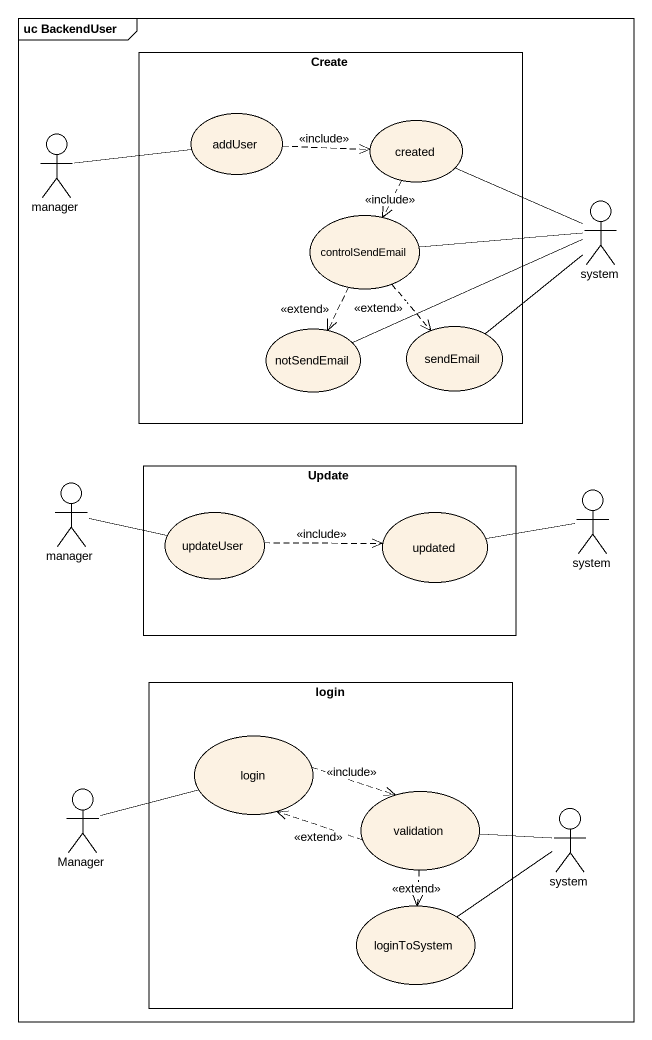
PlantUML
@startuml
mainframe uc BackendUser
rectangle "Create" as Create_ {
  usecase addUser
  usecase created
  usecase controlSendEmail
  usecase notSendEmail
  usecase sendEmail
}
actor manager
actor system
actor "manager" as manager_2
rectangle Update {
  usecase updateUser
  usecase updated
}
actor "system" as system_2
rectangle login {
  usecase "login" as login_2
  usecase validation
  usecase loginToSystem
}
actor Manager
actor "system" as system_3
addUser .right.> created : <<include>>
created ..> controlSendEmail : <<include>>
manager -right- addUser
controlSendEmail ..> notSendEmail : <<extend>>
controlSendEmail ..> sendEmail : <<extend>>
system -left- created
system -left- controlSendEmail
system -left- notSendEmail
system -- sendEmail
manager_2 -right- updateUser
updateUser .right.> updated : <<include>>
system_2 -left- updated
login_2 .right.> validation : <<include>>
Manager -right- login_2
validation .left.> login_2 : <<extend>>
validation ..> loginToSystem : <<extend>>
system_3 -left- validation
system_3 -left- loginToSystem
@enduml
